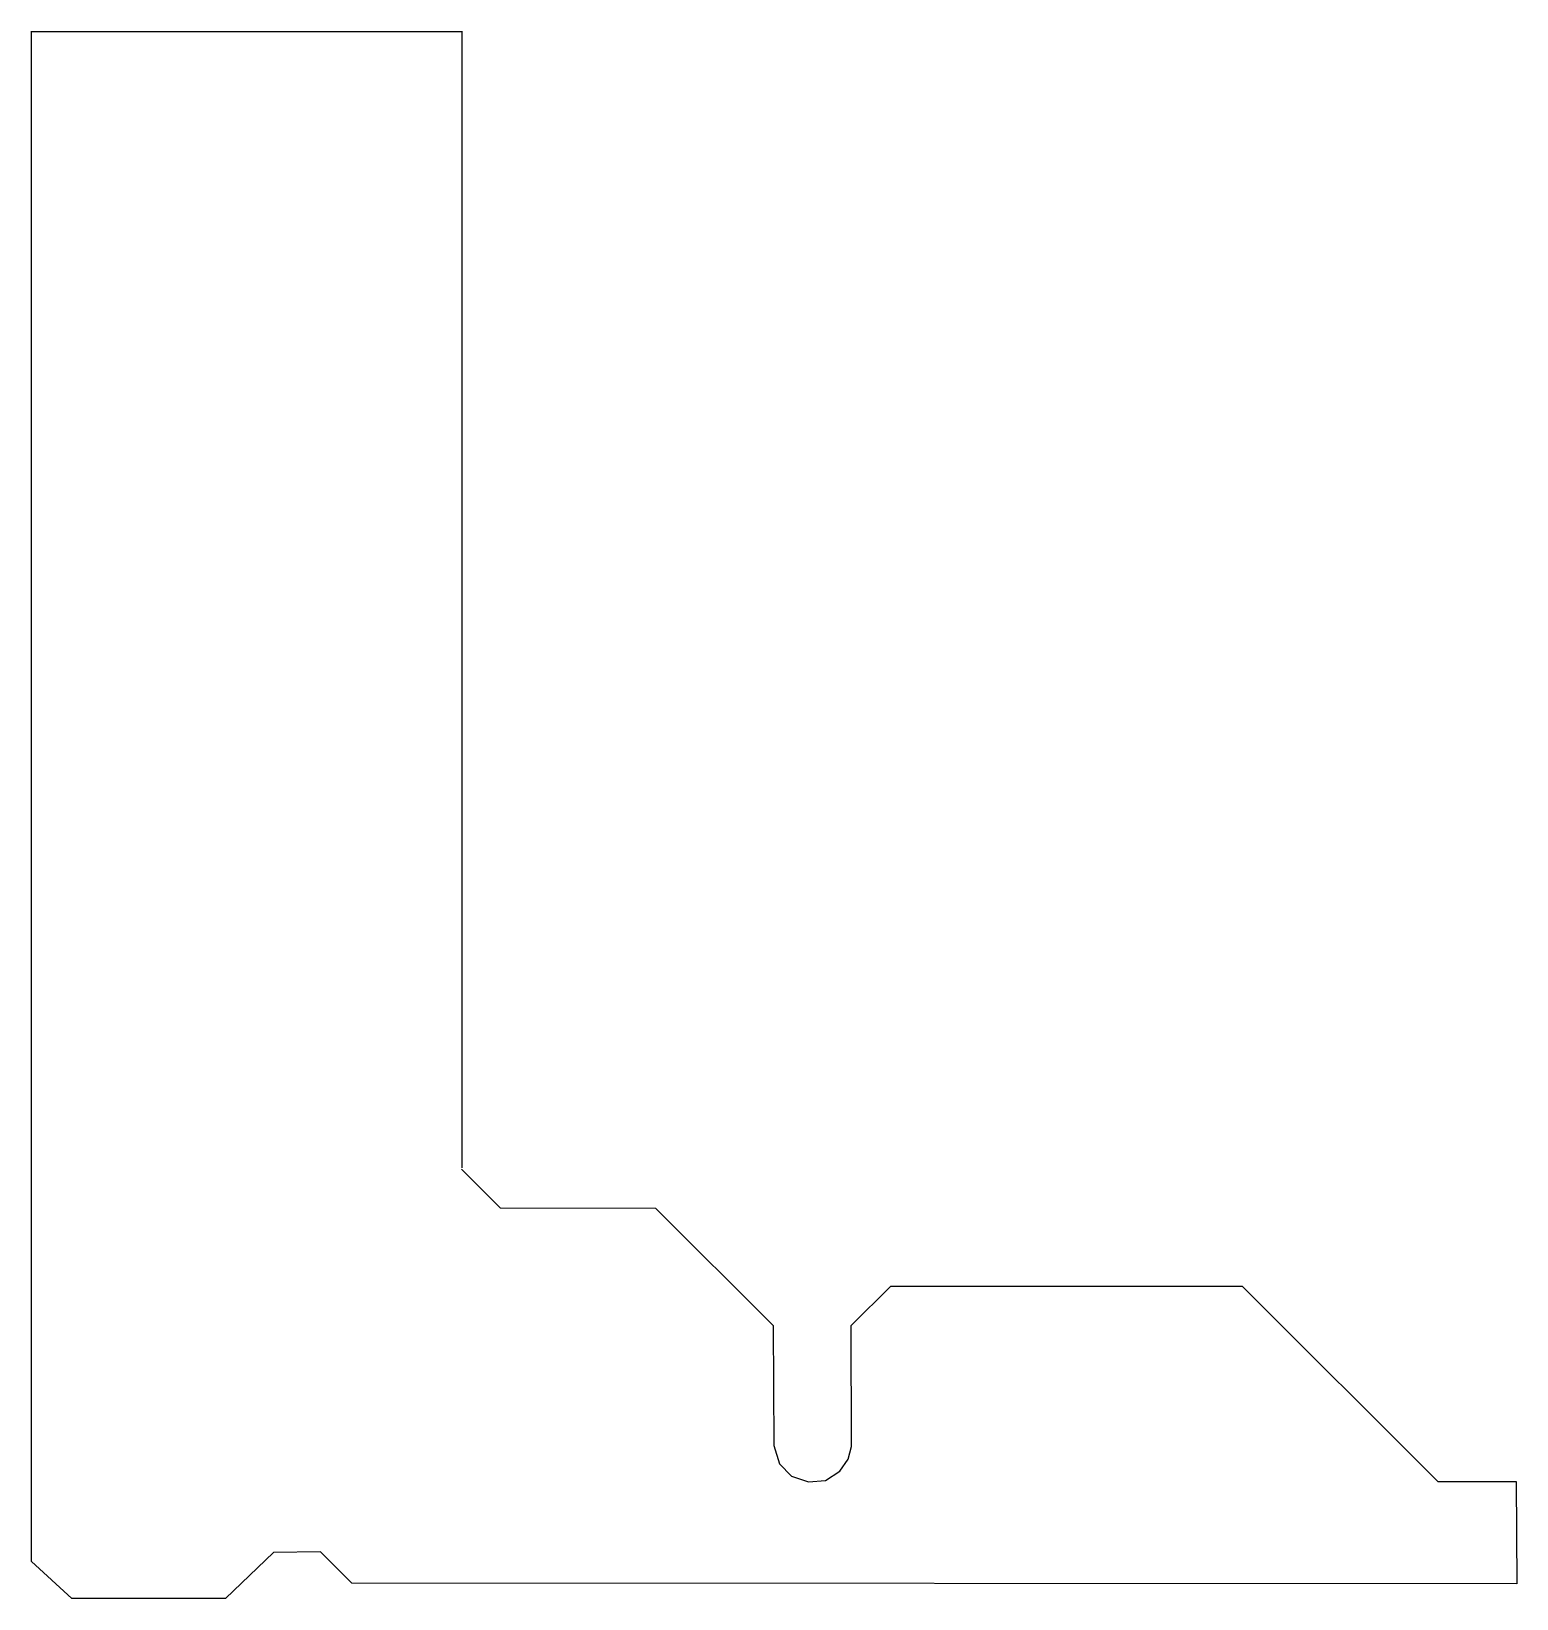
# Model space of a CAD drawing. Extents: x 0 to 190, y 0 to 201.
import ezdxf

# ---------------------------------------------------------------- set-up
doc = ezdxf.new("R2010")
doc.units = 0
doc.layers.get('0').update_dxf_attribs({"color": 4, "linetype": 'CONTINUOUS'})

msp = doc.modelspace()

# ---------------------------------------------------------------- linework, layer by layer
for p, q in [((0, 4.74), (0, 200.69)), ((0, 200.66), (55.18, 200.66)), ((55.16, 55.16), (55.16, 200.66)), ((55.05, 54.98), (60.02, 50.05)), ((60.02, 50.05), (79.91, 50.01)), ((79.91, 50.01), (94.95, 34.97)), ((104.95, 34.97), (110, 40.02)), ((110, 40.02), (154.98, 40.02)), ((154.98, 40.02), (180.04, 15.01)), ((94.95, 34.97), (95.03, 19.59)), ((104.99, 19.48), (104.95, 34.97)), ((95.03, 19.59), (95.77, 17.28)), ((104.54, 17.84), (104.99, 19.48)), ((95.77, 17.28), (97.3, 15.68)), ((101.67, 15.15), (103.5, 16.31)), ((103.5, 16.31), (104.54, 17.84)), ((97.3, 15.68), (99.47, 14.97)), ((99.47, 14.97), (101.67, 15.15)), ((180.04, 15.01), (190.04, 15.02)), ((190.04, 15.02), (190.12, 1.9)), ((5.18, 0), (0, 4.74)), ((30.98, 5.9), (24.86, 0)), ((37.03, 5.98), (30.98, 5.9)), ((41.04, 1.97), (37.03, 5.98)), ((24.86, 0), (5.18, 0)), ((190.12, 1.9), (41.04, 1.97))]:
    msp.add_line(p, q)

doc.saveas('drawing.dxf')
